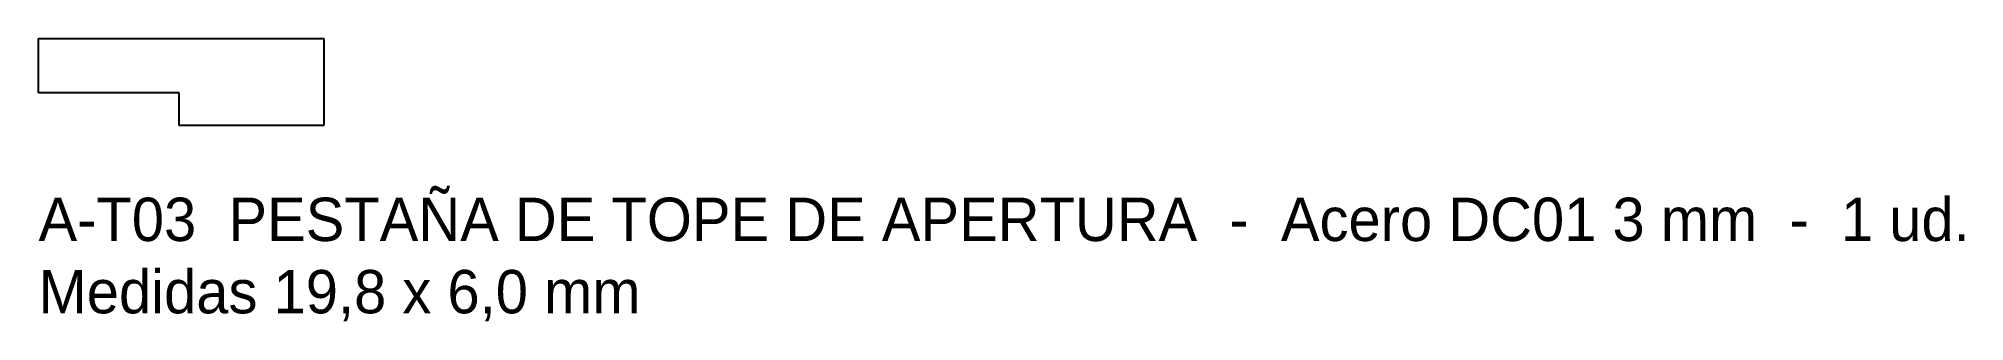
# Model space of a CAD drawing. Header units: millimetres. Extents: x 0 to 133, y -14 to 6.
import ezdxf

# ---------------------------------------------------------------- set-up
doc = ezdxf.new("R2010")
doc.units = ezdxf.units.MM
doc.layers.add('CORTE', color=7, linetype='CONTINUOUS')
doc.layers.add('TEXTO', color=3, linetype='CONTINUOUS')

msp = doc.modelspace()

# ---------------------------------------------------------------- linework, layer by layer
at = {"layer": 'CORTE'}
for p, q in [((0, 2.25), (0, 6)), ((0, 6), (19.75, 6)), ((19.75, 6), (19.75, 0)), ((9.75, 2.25), (0, 2.25)), ((9.75, 0), (9.75, 2.25)), ((19.75, 0), (9.75, 0))]:
    msp.add_line(p, q, dxfattribs=at)

# ---------------------------------------------------------------- texts
at = {"layer": 'TEXTO'}
for s, p in [('A-T03  PESTAÑA DE TOPE DE APERTURA  -  Acero DC01 3 mm  -  1 ud.', (0, -8)), ('Medidas 19,8 x 6,0 mm', (0, -13))]:
    msp.add_text(s, height=3, dxfattribs=at).set_placement(p)

doc.saveas('drawing.dxf')
